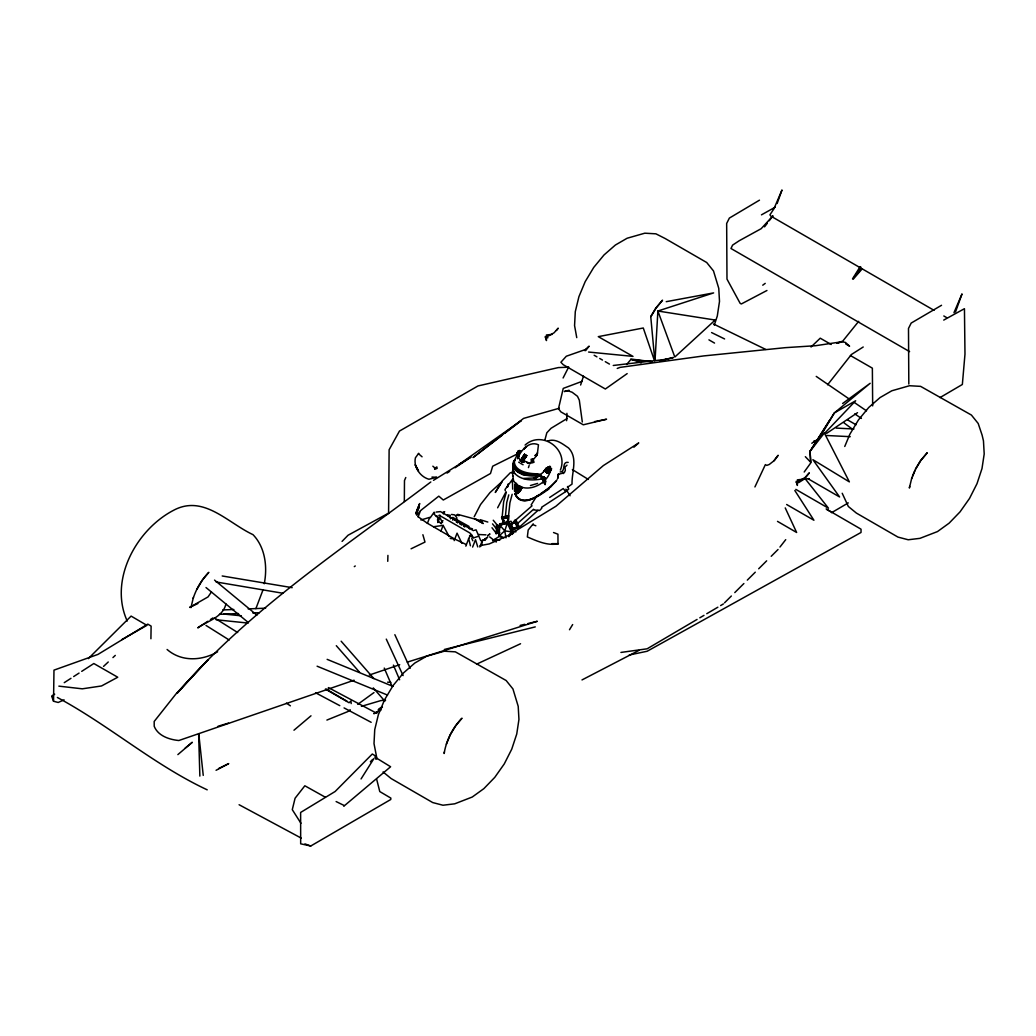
<?xml version="1.0" encoding="UTF-8"?>
<svg xmlns="http://www.w3.org/2000/svg" width="1036" height="1036" viewBox="0 0 1036 1036"><rect width="100%" height="100%" fill="white"/><g stroke="black" fill="none" stroke-linecap="round" stroke-linejoin="round"><path stroke-width="1.5" d="M496.529 524.851L499.844 526.068L499.779 527L496.412 526.625L496.529 524.851L497.811 525.446L497.293 533.359L498.847 533.139L498.847 532.193L496.063 531.818L495.946 533.592L497.06 524.825L493.24 520.227M548.769 469.204C549.339 470.033 546.14 471.794 546.127 472.027C549.533 474.294 545.596 470.564 547.681 469.256C553.25 466.498 547.435 476.223 546.801 470.577M517.469 455.659C516.835 453.574 518.505 451.89 519.968 450.608C518.764 452.486 514.465 459.065 513.61 463.273C515.125 474.061 530.419 475.628 539.018 474.333C544.263 474.734 545.091 465.125 550.129 467.728C553.431 471.937 541.919 473.452 546.568 468.168C552.628 465.578 544.004 472.753 547.267 472.921L548.989 469.994L548.394 469.463M64.064 699.831L58.197 702.473L53.535 701.242L53.976 670.137L97.98 654.402L147.759 624.112L151.114 626.094L150.919 638.759M404.325 501.489L404.48 480.549L405.775 477.518M502.991 523.128L504.105 520.629L502.874 520.836L501.592 517.378L502.926 517.003L502.991 523.128L506.889 522.053L508.171 519.373L509.906 502.836L512.16 494.289M388.578 513.48L389.122 449.753L399.469 431.067L477.997 385.949L558.3 367.586L568 367.236M512.69 476.34L512.742 472.286M530.173 463.17L527.959 463.04L529.746 463.921L537.205 454.933L538.461 444.82C529.888 440.701 521.82 449.365 518.57 456.397L518.958 455.633M549.171 467.663C553.509 470.81 543.278 476.275 548.627 470.085C548.018 468.35 545.635 471.393 548.005 471.548C549.494 467.534 547.837 473.659 545.493 469.955C549.546 467.365 549.184 476.223 545.687 471.73M518.505 457.498L520.551 460.683L522.779 461.914L525.899 456.41L525.42 454.998C522.429 454.532 523.348 461.59 520.37 461.085L524.488 454.312L526.689 455.581L522.39 461.745L520.37 461.085M450.414 518.816L450.453 517.365L451.864 518.181M452.771 520.176L452.81 518.725L454.221 519.541M456.475 522.312L456.513 520.862L455.102 520.046M548.342 471.626C547.733 472.17 549.844 468.829 548.795 471.186C544.664 471.315 549.443 467.754 550.725 470.085L549.598 468.117M547.358 472.403C549.184 474.061 547.772 471.043 549.883 471.963L549.481 470.668L550.66 470.474L549.145 467.987C546.166 466.459 549.779 471.768 545.402 470.732L546.412 472.015L548.148 471.704L548.588 472.895L550.53 470.862L549.468 469.619L550.66 470.474L546.982 471.212L547.668 471.743L546.982 472.766M387.749 561.318L387.917 555.4M375.938 759.336L376.029 756.293L372.3 754.014L335.146 791.491L300.621 812.457L300.673 843.822L310.735 846.011L390.779 799.494L390.844 798.096L379.772 791.556L376.651 779.189M517.974 454.351L519.049 450.647L520.681 451.256L518.816 450.751L518.596 451.994C519.412 450.466 516.873 456.63 518.311 452.9C518.427 456.941 516.77 448.484 520.435 451.359M521.743 487.749L521.082 489.406L522.183 487.334M88.293 658.637L131.106 616.096L146.918 625.355L121.795 639.626M517.482 484.861C517.352 484.809 514.348 482.983 515.837 488.979C526.651 493.123 512.626 484.382 515.967 483.747L516.459 484.382L515.967 483.747M558.521 474.242L557.588 478.671L558.572 474.229M525.602 457.109L525.524 454.856L524.41 456.863L524.488 454.312L524.41 456.863L526.689 455.581L521.924 461.849L522.571 462.354C523.141 461.149 527.7 453.742 523.581 456.306C519.735 459.298 522.533 464.387 524.397 458.611C527.026 456.475 522.636 454.26 525.692 455.957C524.954 457.925 522.791 463.688 520.551 460.683L524.436 454.933M516.912 486.467L517.029 492.942L520.163 490.157L517.495 492.786L516.109 492.346L515.397 485.133L516.524 484.356C518.906 485.69 514.18 484.731 516.226 483.877L515.682 484.33L517.34 484.511L516.796 484.977M514.516 491.142L515.928 483.941L514.983 484.576L515.177 488.85L516.925 493.628L519.282 492.113L521.082 489.16L519.774 491.504L520.732 490.028M566.614 420.694L566.925 413.338M518.609 453.548C517.806 451.67 517.883 456.073 518.22 453.133C518.324 450.686 518.026 454.713 517.132 455.555C516.342 452.11 520.422 451.463 519.437 450.621L520.292 451.282L519.049 450.647C520.784 452.68 514.245 452.758 517.599 455.788L518.324 451.126L519.567 451.761L517.832 451.696L518.842 452.667M516.809 455.931L518.052 453.133L517.197 452.784L518.427 453.418C516.019 453.224 520.409 455.05 517.391 453.651L516.718 454.286L518.207 454.156L517.197 452.784L518.609 452.615L517.314 454.933L516.718 454.286C519.735 451.372 516.951 455.594 517.87 453.664C516.977 449.313 518.272 458.844 517.599 452.033C517.948 454.623 517.974 455.024 518.22 452.628C518.35 454.118 516.472 453.846 518.622 453.91M518.622 453.03L517.391 452.395L518.013 454.221L518.583 450.919L519.813 451.554L518.078 451.398L518.065 453.897L519.049 450.647L519.386 452.046M547.021 472.442L547.889 473.025C548.95 470.189 545.363 473.646 548.588 472.895C549.909 466.304 551.683 471.963 549.935 467.637L547.526 467.469L543.9 471.587M512.431 480.328L512.69 489.16M516.653 492.877L515.552 485.703L515.682 484.719L517.223 485.042L516.278 484.576C513.934 492.372 519.8 496.399 520.732 486.389M655.037 360.476L657.886 311.02L713.623 292.903L666.239 301.67M550.479 468.699L547.021 470.111L549.883 471.963C552.162 461.175 541.517 475.433 548.899 469.878C548.588 470.435 546.775 472.52 547.409 469.943C549.598 468.13 548.899 472.364 546.93 470.512M547.63 469.567C547.889 468.868 548.976 471.16 547.889 473.025L547.772 472.377L549.274 472.52L549.002 471.367L550.362 471.25L549.494 469.813L550.621 468.997C549.287 465.669 549.197 471.134 550.284 468.453L548.264 467.404L548.549 469.45L546.879 467.909L547.552 470.668L549.106 470.292L547.927 469.347L547.63 471.328L550.142 471.626L548.925 470.953M501.359 537.451L498.886 536.026L499.689 523.866L511.059 521.25L512.263 523.905M495.946 533.592L499.805 532.517M545.247 482.582L545.104 484.693C546.943 474.954 543.149 488.616 545.661 480.898M548.394 471.937L549.274 472.52L549.248 470.629L550.751 469.696L550.284 468.453L549.727 469.658L548.614 469.101L550.284 468.453L548.899 467.521M513.027 478.36L513.183 476.003M513.455 466.019L512.768 469.826L514.581 473.517L512.82 468.57L514.75 459.829L513.662 462.095M518.518 452.356L518.233 454.26L516.886 453.561L518.518 452.356L517.495 453.872M516.951 485.431L515.138 484.252L517.301 485.081M519.386 486.842L520.927 487.296M547.267 472.921L546.93 470.409L549.766 468.104C547.384 466.407 544.288 470.979 546.749 472.571C546.555 470.448 550.828 469.101 547.513 471.367M544.004 479.215L543.939 479.875L543.783 478.334C547.267 479.538 539.704 476.133 544.56 477.596C546.309 481.921 539.471 478.088 544.12 477.674C546.076 478.982 542.631 481.313 543.162 478.8C542.475 481.999 543.511 474.617 544.34 479.655L542.812 478.878L543.123 479.927M551.502 468.298L551.553 469.127M521.406 461.706L521.561 459.272L520.953 461.279M517.87 452.68L518.078 451.398L519.593 452.175M514.97 490.261L515.423 487.088M505.4 516.446L506.759 502.382L508.78 494.871M514.737 488.021L514.594 491.09M528.205 462.652L524.708 461.098L524.125 462.302L523.465 460.489C520.603 463.532 522.002 455.931 523.905 455.503L521.25 459.22M524.449 448.018L523.983 449.067L526.573 446.594L523.737 449.08M518.168 452.447C517.184 455.244 518.324 453.03 518.583 450.919L519.437 451.074M516.511 492.747L515.786 485.599M517.87 453.664L518 453.198C518.518 451.398 518.013 455.413 516.886 453.561L517.521 455.529M497.811 525.446L500.142 527.324M542.735 479.305C541.336 477.635 546.84 477.026 544.353 479.642L543.499 478.606L542.877 479.629L542.087 478.464L542.825 479.759L542.229 478.697M557.977 477.337L558.093 474.216M547.824 469.45C547.176 472.805 549.792 471.238 548.73 469.722M517.573 453.703L518.363 453.587M264.258 583.773C267.573 567.016 265.307 547.371 253.004 534.654C227.506 522.74 203.406 494.146 173.413 510.385C136.014 529.94 108.676 580.315 127.221 621.03M543.252 479.901C541.038 479.318 545.428 477.466 543.822 477.57L543.317 476.961L545.04 478.541L543.602 479.94M535.12 455.49L536.195 454.428L536.765 455.115C535.754 454.7 534.226 456.112 536.26 455.451L537.529 452.913L535.56 455.905M547.267 471.173C546.671 469.191 550.802 470.486 546.27 468.466L547.086 470.499M549.145 467.987C548.912 469.671 545.622 471.004 547.837 470.137M515.824 485.301L519.554 487.878L519.373 488.901M437.827 522.584L439.86 517.236M507.627 487.062L508.171 484.019L507.342 486.803M549.857 469.489L549.481 470.033M225.939 603.91C222.986 617.301 207.524 620.914 197.746 627.868L207.886 621.237M520.344 451.165L519.437 450.621L519.023 452.214M560.372 470.072C568.932 449.21 541.854 429.836 525.084 445.079M518.259 454.48L518.44 454.299M501.592 517.378L508.689 515.539L508.702 519.36L506.889 522.053M521.432 487.127L519.671 486.454L520.707 487.542C520.15 484.783 519.852 488.811 520.448 486.622L519.412 486.635M520.603 488.513C522.999 487.438 517.132 488.06 515.306 485.793L515.358 489.86L515.682 484.719M481.364 545.804L482.672 539.885L479.785 546.969M515.268 484.524C515.591 485.236 521.406 499.637 515.63 489.704L517.029 492.942M444.47 751.89L444.107 753.509C446.348 740.274 452.525 727.764 461.991 718.194L455.594 725.964L450.271 734.809L446.361 744.185M909.725 486.415L909.362 488.034L911.835 477.738M190.948 607.64L193.421 597.332M520.473 489.639C518.842 490.326 516.627 489.743 515.319 486.195L518.337 487.127C521.639 496.93 516.355 486.272 515.345 486.493L516.847 486.894M517.443 453.444L518.596 452.382L517.961 453.626M544.871 440.145L546.827 432.776L551.048 428.282L567.301 418.415M542.45 478.399L543.473 477.648L542.968 477.039L543.874 477.376M544.094 479.357L544.548 477.985L543.641 477L544.781 478.243L543.68 479.577M506.332 491.97L503.625 501.942L502.123 517.352L502.732 518.958M549.106 469.282L549.468 468.013M548.264 467.404L550.751 469.696L549.779 469.891L550.362 471.25L549.248 470.629L548.005 471.548L548.821 470.448M517.948 487.024C520.318 487.775 521.367 490.17 519.696 488.539M515.863 486.648L515.695 488.37L517.301 489.29L516.174 488.176M521.082 489.406L521.496 488.111M580.626 385.016L583.488 376.146M518.427 452.615L517.352 453.859M506.008 537.852L504.778 530.872L507.329 523.063L508.287 523.025L512.263 531.74L515.902 531.856L514.089 527.881M263.092 589.652L255.879 608.65M528.451 467.599L529.137 465.514M714.309 325.084L717.3 316.006L719.502 301.437L718.764 288.345L713.493 270.94L706.707 262.509L665.125 238.5L655.905 233.825L644.819 233.191L627.117 238.241L615.384 245.027L604.027 254.947L593.745 267.417L585.198 281.624L578.917 296.684L575.291 311.655L574.566 325.602L576.754 337.632M518.842 451.851L519.256 450.608L520.681 451.256M515.306 485.793L519.735 488.293L518.919 490.52L521.212 488.021L519.671 486.454M516.964 487.969C515.501 488.254 515.837 491.647 517.249 492.903M546.386 472.325L547.073 471.147M777.13 203.496L781.999 189.989L773.944 208.767L769.942 214.802L770.758 216.058L934.045 310.334M955.516 311.94L962.017 293.913L953.962 312.704M520.214 451.023L519.412 452.318M515.876 485.457L516.485 483.851M418.168 516.809L420.448 510.774L416.886 515.255M516.135 483.1L515.527 484.719L516.692 484.744M523.983 449.067L525.369 447.215M427.415 523.348L429.694 517.365L420.875 520.007M465.837 546.153L468.699 538.629L470.422 545.752M454.182 540.637L457.057 533.164L461.914 543.343M440.844 531.326L443.123 525.394L433.618 526.728M416.265 514.542L419.153 507.148L415.708 513.455L419.709 503.535L416.99 510.191M549.417 469.45L549.663 470.655L548.394 471.25M472.61 547.073L475.524 539.691L477.751 546.904M519.619 452.279L519.437 450.621M193.201 598.316C196.4 588.603 201.619 579.603 208.832 572.325L202.434 580.082L197.112 588.94M844.754 446.477L849.896 434.162L858.443 419.943L868.725 407.485L880.082 397.552L891.815 390.779L909.517 385.729L920.603 386.363L971.405 415.047L978.191 423.465L982.102 435.107L983.462 440.87L984.2 453.975L981.998 468.544L977 483.682L969.528 498.433L960.035 511.875L949.131 523.154L937.489 531.572L919.968 538.344L908.209 539.769L897.966 537.088L856.383 513.079L848.329 506.474L842.203 493.265M912.431 476.275L914.866 470.448M911.615 478.71L915.526 469.334L920.836 460.489L927.246 452.732L920.434 460.748L915.474 468.997M515.863 486.324C517.935 488.798 514.154 489.782 518.453 491.854C512.6 490.818 521.989 491.323 519.269 487.826C516.731 484.447 515.902 489.005 516.006 487.412M519.023 487.529C518.453 488.28 522.895 489.212 518.881 489.536L520.007 490.391L518.79 490.688C520.37 493.33 513.17 492.191 518.091 492.372M549.261 469.243L549.766 468.104M511.667 473.128L513.584 468.699M515.682 484.33L516.524 484.356M518.557 453.198C517.249 453.185 518.751 452.382 516.977 455.477M514.167 461.24L514.711 460.295M520.72 488.681L519.696 490.339L519.217 489.614M517.43 458.754L518.13 457.226M526.689 455.581L522.934 461.098L521.691 461.538L522.338 461.434M516.485 491.452C517.611 495.234 514.594 489.873 519.282 491.284M549.831 468.751L550.712 469.334C548.186 485.483 522.688 495.843 513.519 480.549M544.638 480.73L542.786 482.841L544.444 480.613M754.92 486.946L765.384 464.607L766.757 465.397L769.243 464.491L774.527 460.347L778.14 455.283L773.711 460.968M526.664 462.587L527.35 462.6M518.725 451.903C518.583 449.65 519.23 453.755 519.593 450.712M468.557 538.681L470.603 535.353L469.528 535.975L471.872 536.48M563.092 377.985L568.699 367.016M497.63 507.795L505.71 492.385M474.19 516.783L480.536 504.558L489.924 492.657L502.253 481.403L495.286 492.45L502.395 480.795L510.502 472.584M536.622 454.221L537.205 454.933L535.819 455.05L537.14 453.794L537.036 454.83M430.199 517.806L434.175 512.185M518.337 457.536L519.23 455.775M485.081 540.391L486.156 538.435M520.707 487.542L520.629 487.011M520.085 490.002L520.603 489.38L519.269 487.826M437.542 520.486L439.005 517.883M517.301 489.29L515.902 489.277L516.809 489.549M549.805 470.02L550.751 469.696L549.339 469.321L550.051 468.246M518.401 453.431L492.683 466.213L490.481 473.517L443.291 500.012L438.798 496.166L420.525 510.618M527.959 463.04L528.684 463.092M547.15 470.305L549.404 471.004M519.865 451.282C519.968 451.761 517.417 451.942 518.453 452.02M820.616 436.001L834.356 412.911L870.162 383.294L842.618 403.509M443.369 513.843L444.664 511.693L443.084 512.198M650.776 316.459L655.736 308.21L662.535 300.194L656.138 307.951L650.815 316.796M434.693 512.937L434.084 513.947L436.208 516.524L437.555 516.304M569.489 629.733L572.662 624.553M556.992 479.862L550.66 487.05L541.038 493.421M542.618 477.233L542.968 479.733L542.333 477.505M860.165 266.653L852.524 278.813L861.162 268.777M860.851 267.055L853.211 279.215L861.861 269.218M804.195 472.015L810.761 462.937L810.035 451.333L829.357 420.681M531.131 504.946L536.609 496.296M361.059 778.942L373.996 758.456M805.335 456.682L810.761 462.354L810.035 451.333L834.356 412.911L855.658 400.764L824.811 433.139M517.663 454.377L517.378 455.464L516.705 454.908L517.469 454.377L516.847 455.335L517.754 455.866M516.537 455.827L517.521 454.325M519.075 491.504L516.045 489.899L518.298 490.404M519.036 451.838L519.722 450.841M508.793 535.508L511.318 531.779L512.263 531.74L508.896 536.713M511.926 534.537L513.688 531.947L508.831 521.341L508.287 523.025L499.805 525.135L499.145 535.133L503.885 537.878M211.448 591.944L208.042 596.904L189.679 607.407L197.876 603.548M548.627 469.761L546.283 471.328L545.402 470.732M511.797 481.727L513.519 479.344M810.035 451.333L824.345 432.983L849.365 481.882L812.897 459.686L839.574 496.943L808.222 478.839M418.712 453.289L415.436 457.77C413.286 466.912 420.215 476.871 428.93 479.241L436.816 477.298L431.973 477.078M512.898 478.787L505.011 489.549L505.296 490.792M560.165 471.95C566.174 471.846 561.318 461.409 568.181 462.38M544.237 483.462L544.949 482.504M516.563 489.704L518.829 491.504L519.632 490.909L518.052 490.429L519.735 488.293M764.542 226.845L767.352 223.18M769.217 220.733L772.96 215.838L761.162 228.697L739.225 240.74L732.594 245.118L730.976 248.498L909.595 351.618M556.449 330.497L558.223 328.166L554.04 332.815L545.454 337.619L547.953 337.71M556.306 481.092C548.199 488.461 524.229 511.642 515.06 493.771M585.573 350.699L589.121 346.154L584.33 350.544M779.966 547.034L785.728 539.652M827.583 384.783L851.424 354.493L863.221 346.995M513.882 461.175L514.594 460.269M516.938 526.612L518.596 525.731L515.669 527.557L515.993 528.412L519.295 527.272L515.811 519.658L513.714 522.248L514.076 523.05L513.183 522.261L532.077 505.788M858.689 321.315L842.773 341.077L836.764 343.305M513.118 464.05C514.18 474.695 528.334 476.055 536.868 475.783L537.218 473.789C528.943 473.828 513.623 471.484 514.322 460.541L513.584 461.396C511.136 466.835 515.98 471.82 520.875 473.452C523.348 477.868 549.844 473.206 537.308 476.936L535.651 478.969L533.566 478.01L523.711 478.425M533.229 523.84L528.179 530.018L527.35 536.946C536.881 541.012 547.785 546.114 558.417 543.693L552.084 543.654M626.663 364.439L630.794 359.596L651.722 361.745M546.749 472.571L547.202 471.471M487.801 536.972L483.475 540.391L485.457 538.616M543.783 471.484L546.283 468.142L547.578 469.463M437.464 519.735L438.875 518.246M440.96 522.766L442.968 520.655M370.396 761.758L372.623 759.427M541.789 508.223L539.575 510.515L533.954 509.932M342.061 541.401L348.044 535.249L389.135 512.846M516.783 492.877L516.032 491.893L518.803 491.763M381.326 708.43L378.399 709.789L380.678 707.523M724.54 602.81L731.364 595.998M734.783 592.592L743.887 583.527M747.306 580.121L755.27 572.183M758.689 568.777L766.653 560.839M771.211 556.293L778.036 549.494M524.449 455.736L524.902 454.856M520.849 488.422L519.554 487.878M811.046 346.995L820.227 338.189L831.209 344.496M544.56 477.596L545.04 478.541L544.042 477.376M103.561 666.381L108.249 661.991M112.937 657.588L115.281 655.399M519.36 489.342L518.596 490.041L519.709 490.805M520.24 489.73L518.673 490.145M517.56 523.465L533.631 509.22M546.425 468.22L549.158 467.145L550.634 469.282L549.779 469.826M518.337 487.127L515.397 486.829L516.86 487.218M517.352 454.027L517.314 454.933M522.895 461.292L522.066 461.693L522.779 461.914M633.928 447.189L638.733 442.942L603.315 465.604L555.943 506.241L515.306 531.067M177.868 754.609L192.307 742.268L185.159 748.121M521.717 460.269C519.373 460.049 523.297 461.849 521.225 461.201M538.034 510.269L519.295 527.272L518.065 525.744M293.978 730.212L310.994 715.811M541.517 507.329L565.734 491.595L568.738 489.07L567.508 486.48M520.642 488.85L519.14 488.992L520.331 489.899M518.622 452.577L517.819 452.836M516.614 492.605L518.311 490.054M487.982 535.457L489.937 533.954L487.697 535.664M502.188 435.224L473.038 457.536L523.581 418.402L559.323 408.236M504.726 433.294L521.199 420.681M514.866 522.079L516.524 521.199L510.89 524.358L512.962 528.878L518 527.764M504.778 530.872L499.805 525.135L507.329 523.063L511.318 531.779L504.778 530.872L498.886 536.026M434.511 468.609L436.816 466.899L437.153 468.376L434.68 469.334M762.742 285.185L765.215 283.372M549.093 488.901C540.391 494.781 520.758 509.88 515.151 493.11M430.821 481.973C343.24 548.394 249.417 609.22 177.169 693.213L208.094 659.621L175.874 694.068L154.183 721.47L154.209 726.301C158.029 735.923 169.334 739.6 178.839 740.52L354.105 680.212M350.246 709.802L347.746 711.628L326.897 720.072M357.744 704.363L373.996 692.566M558.339 474.307L564.283 472.792L565.319 470.461L565.009 467.042L566.99 465.164M484.343 539.73L486.972 537.839M547.552 470.668C548.42 468.363 545.868 472.753 550.362 471.25L549.559 470.836M521.173 420.616L458.935 464.491L463.144 462.095M627.168 373.607L605.348 389.005L563.234 364.698L560.89 362.25L566.316 356.229L585.832 349.391M518.479 452.11L520.59 450.673M354.299 566.64L355.257 565.98M567.443 487.296L572.04 484.097C571.626 471.924 578.256 458.08 568.531 447.953C562.354 443.861 555.646 438.086 547.759 441.012M549.65 497.461L563.221 488.552L565.734 491.595M477.777 536.493L473.374 537.969M447.073 473.089L449.728 471.315M455.05 467.754L471.017 457.07L433.501 480.315M811.81 443.266L818.531 438.772M826.598 433.372L857.523 412.678M210.412 619.58L212.95 617.922M378.399 709.789L382.426 707.174M64.245 682.659L70.979 678.308M73.66 676.573L79.047 673.089M81.727 671.354L93.836 663.532L117.754 677.233L101.541 685.962L82.284 688.823L58.871 686.143M493.537 540.067L500.31 535.754M516.925 493.628L519.994 490.935L517.068 493.33M759.479 200.168L729.357 218.091L726.663 223.465L726.987 279.111L740.118 303.289L741.31 303.975L766.938 290.494M51.929 695.816L54.688 694.185M539.29 494.444C532.659 499.74 518.803 504.92 514.996 493.835M697.06 619.437L647.15 648.795L620.94 652.434M699.831 617.806L703.988 615.358M706.759 613.726L717.857 607.2M720.629 605.568L723.4 603.936M941.543 305.283L911.188 323.064L908.494 328.438L908.818 384.045M940.028 397.578L962.353 384.473L964.982 354.105L964.451 308.689L943.731 320.085M831.532 512.716L848.29 502.9M525.951 455.814L525.084 455.775M438.979 517.197L437.917 517.806L436.454 515.824M452.745 517.404L468.971 526.392L469.502 528.852L468.868 527.79L472.481 528.813M380.549 709.867L373.789 713.7L380.963 710.074M492.566 540.753L494.897 539.445L497.94 540.132M761.46 214.853L775.161 207.2M517.055 485.172L515.798 484.77M517.378 489.445L516.381 489.419M517.508 489.575L516.472 489.329M216.071 770.292L228.723 763.597L218.635 768.518M517.728 489.73L515.902 489.277M518.013 489.886L519.489 491.064M518.544 490.17L518.79 490.688M581.999 679.927L638.798 650.466M510.89 524.358L514.076 523.05M512.962 528.878L516.148 527.583M411.072 548.795L424.98 542.074L422.882 534.718M516.252 488.487L517.21 489.044M476.586 664.167L520.551 643.745M513.519 533.242L489.225 543.926L480.225 545.596M217.625 651.799C201.839 660.903 181.52 662.056 167.094 649.481M548.666 471.03L548.601 470.292M517.119 488.72L515.527 487.593L516.679 486.557M520.007 490.391L519.062 489.847M521.173 487.321L519.541 486.829L521.212 488.021M502.874 520.836L504.105 520.629M515.786 486.013L517.119 486.467M515.928 487.024L516.899 487.58M517.65 486.739L516.614 486.285M516.083 487.801L517.042 488.357M519.774 486.739L520.784 487.412M519.748 488.098L520.603 489.38M521.302 487.736L520.538 487.503M519.619 488.811L520.137 489.562M548.847 470.24L547.254 470.253M617.236 368.453L620.085 367.379L703.729 355.918L785.275 347.669L815.669 345.7L841.944 341.763L845.441 342.437L849.585 346.166L845.764 343.965M582.051 381.352L563.247 388.409L558.469 408.728L560.852 411.849L583.294 424.799L606.552 419.23L594.56 421.626M537.619 483.423L530.432 485.521M543.822 477.57L544.988 478.179M369.295 675.045L399.689 664.711M407.29 662.134L537.308 621.289L527.92 623.555M837.438 343.24L841.944 341.763M524.747 455.672L525.563 455.568L524.488 454.312M218.039 726.262L228.516 723.102M361.409 706.345L380.885 700.569L385.586 700.194M436.169 512.056L440.481 511.603L473.478 530.652M533.566 478.01L537.308 476.936M813.674 441.349L816.692 440.507M542.346 478.8L544.781 478.049M508.003 519.541L506.837 515.928L508.171 515.565M502.201 518.971L508.158 517.327M503.224 518.686L507.135 517.611M813.597 441.582L816.588 440.766M474.423 530.303L476.094 529.849L480.782 540.701M569.062 390.261L564.387 391.517L567.793 390.701L572.183 392.268L577.466 396.296L579.305 400.129L582.31 421.976M519.541 486.829L520.914 487.503L515.475 484.369L516.964 485.236M659.531 360.904L673.283 357.42M444.327 649.494L535.262 626.897M520.098 625.446L524.786 624.319M664.063 359.88L673.193 357.679M516.666 490.119L517.495 492.786M629.253 654.998L647.15 651.255L861.033 532.465L861.033 529.176L826.132 508.961M537.373 474.617L539.096 474.475L537.425 474.747M438.888 515.384L440.093 515.229M547.202 470.836L545.428 470.357M613.26 365.475L666.329 359.311M547.176 470.461L545.791 469.178L547.15 469.062L547.254 469.839M552.343 334.356L546.464 334.965L546.451 340.559L545.221 336.493M809.155 478.619L797.396 479.836L797.383 485.431L796.14 481.364M535.573 475.9L541.401 475.407L541.88 476.69M222.74 609.945L233.851 609.479M248.148 608.896L265.63 608.184M219.464 614.335L238.526 613.558M252.823 612.975L259.181 612.716M502.926 517.003L503.755 518.673M496.063 531.818L497.384 531.999M520.901 460.152L521.484 460.903M546.27 468.466L547.759 468.492L547.409 469.593M516.705 490.546L517.909 492.281M478.593 534.511L485.962 534.861M549.74 470.448L550.66 470.474L549.87 469.114M548.186 471.522L549.274 472.52L548.886 471.367M518.453 492.074L516.614 491.012M836.233 428.101L853.949 428.982M826.08 435.47L850.245 436.674M387.594 682.167L390.818 682.348M548.523 470.486L548.497 471.432M456.28 515.19L459.336 515.475L456.993 515.177M588.603 352.046L632.996 356.384L598.29 336.648L643.278 327.998L654.441 360.593M223.789 614.037L241.336 615.811M216.136 619.761L247.967 623.063M546.879 467.909L549.417 469.347M479.733 521.069L482.18 521.341M543.045 477.7L544.936 478.308M651.929 361.681L630.794 359.026L641.154 362.898M450.194 538.435L454.675 539.031L466.317 544.573M451.515 514.452L454.649 514.879L456.734 517.534L456.941 520.486M447.397 514.827L450.349 515.358M497.332 539.821L499.766 540.209M222.196 575.977L292.178 587.658M216.136 581.973L282.763 593.227M457.575 514.335L478.386 520.007M516.77 492.527L516.291 492.242M542.605 479.111L543.447 477.466M480.056 519.658L487.814 522.053M516.433 491.711L517.78 492.618M304.934 843.887L310.735 846.011M519.14 491.142L516.77 489.963L518.453 491.854M516.446 484.874L515.734 484.188L516.822 485.275M532.918 524.656L535.858 525.783M553.535 532.53L557.951 534.213L557.99 543.835M550.181 466.576L549.52 466.317L550.492 466.744M327.143 659.362L393.032 686.402M317.107 666.2L387.49 695.078M540.248 475.11L540.986 475.433L540.921 479.111C531.947 480.704 520.966 480.406 514.465 473.102M522.014 461.357L521.212 460.8M713.467 323.983L765.721 349.43M711.577 332.569L724.604 338.953M336.117 801.553L343.887 805.373L343.797 806.241L390.611 766.757L374.864 757.083M517.34 454.61L516.718 454.286L517.327 455.218M207.213 789.833C153.872 764.827 109.156 725.317 57.368 697.474M523.102 464.75L520.745 463.455M328.36 687.58L376.845 713.338M315.54 692.76L339.782 705.645M344.069 707.912L371.16 722.312M239.096 804.726L301.217 838.098M325.408 797.267L304.843 785.78L295.079 798.238L292.281 809.66L300.958 823.283M826.806 509.492L830.678 511.706M850.414 355.542L872.364 368.156L872.675 405.892M943.809 315.967L946.593 317.573M708.935 339.847L714.542 343.084M847.629 419.93L856.047 424.773M594.159 355.257L596.93 356.85M599.715 358.456L602.486 360.062M605.27 361.668L609.44 364.076M795.816 489.38L828.476 508.223L805.736 479.448M786.648 504.506L813.92 520.253L794.832 490.507M448.057 515.98L449.469 516.796M459.052 522.377L457.64 521.561L457.679 522.96M462.289 524.242L463.701 525.058L463.74 526.456M466.096 526.443L464.685 525.628L464.724 527.026M439.652 515.527L469.93 533.009L472.209 535.923M326.21 689.186L347.021 701.204M325.395 689.082L349.041 702.732L350.971 701.048L351.191 703.599M542.696 478.023L542.709 478.71M777.505 521.38L796.632 532.478L785.236 507.912M572.377 469.593L588.37 479.435M469.93 535.457L473.465 537.516M547.422 470.214L545.791 469.178M454.675 539.031L427.311 523.232L418.065 516.718M214.543 618L237.671 632.53M206.009 625.446L229.137 639.976M518.712 462.211L519.696 462.833M496.283 542.035L489.614 536.868M286.376 703.146L290.404 705.827M547.914 467.443L548.795 468.026L548.238 469.243M547.565 467.534L548.445 468.13L547.979 469.541M547.215 467.689L548.342 469.541M548.031 469.347L548.627 469.904M546.011 468.816L547.565 470.046M548.756 471.069L549.585 472.261L548.717 471.678M547.021 470.111L545.622 469.567M548.29 470.862L549.883 471.963L549.235 471.16M548.148 471.004L548.938 472.74L548.057 472.144M546.891 470.849L548.148 471.704M546.93 471.043L547.992 471.743M547.707 472.299L548.588 472.895L547.798 471.212M545.532 471.432L547.293 471.419L545.493 469.955M854.778 413.908L861.421 418.415M816.238 376.405L849.3 399.054M854.596 402.68L866.497 410.839M843.926 422.817L851.631 428.58M383.074 771.949L391.129 778.554L432.711 802.563L442.955 805.231L454.713 803.819L472.235 797.034L483.877 788.629L494.781 777.35L504.273 763.908L511.745 749.157L516.744 734.019L518.945 719.437L518.207 706.345L512.937 688.94L506.151 680.522L455.348 651.838L444.263 651.204L426.56 656.254L414.827 663.027L403.47 672.96L393.188 685.418L384.641 699.624L378.36 714.698L374.734 729.668L374.009 743.615L376.949 758.74M441.258 523.827L437.969 520.849L438.293 522.235L437.775 519.735L438.086 521.328M214.543 580.095L256.889 615.125M206.009 587.541L248.355 622.571M519.424 486.441L520.901 487.71M418.466 453.677L422.066 456.811M432.854 466.187L435.25 468.272M523.724 456.449L521.561 459.272L521.678 460.994M341.155 641.219L373.892 678.606M336.299 645.687L359.531 672.222M373.258 687.904L384.874 701.165M499.689 523.866L500.764 525.097M492.54 523.892L496.762 529.202M440.313 518.389L442.501 522.545M543.887 477.143L544.975 478.632M491.996 527.751L496.477 533.566M565.876 489.173L570.072 495.765M443.123 525.394L449.223 536.609M471.38 534.485L472.74 537.036M386.286 639.121L403.095 675.576M515.28 519.671L515.993 521.225M515.397 522.053L517.456 526.586M514.322 520.901L517.482 527.79M511.24 524.449L513.312 528.982M394.858 634.692L410.165 668.324M471.743 538.37L472.843 540.805M384.252 668.078L391.789 685.625M393.408 665.125L399.624 679.784M51.8 696.516L53.535 701.242M562.406 471.238L563.195 473.581M544.288 478.943L543.991 478.023L544.923 478.943L544.781 478.243M198.757 733.734L203.237 775.381M650.841 317.612L654.791 360.476M198.627 733.708L199.857 776.093M461.383 525.11L461.344 523.698L459.932 522.882L459.971 524.294M809.155 473.038L804.622 478.826L798.808 482.543L796.308 482.452L804.894 477.648L809.155 473.038M715.177 320.046L674.812 357.031L657.886 311.02L715.177 320.046M532.905 458.728L531.08 459.298L531.714 462.975L534.019 462.276L532.905 458.728M479.862 521.561L474.592 518.673L483.307 523.556L479.862 521.561M418.453 470.862L415.281 464.944L418.453 470.862"/></g></svg>
